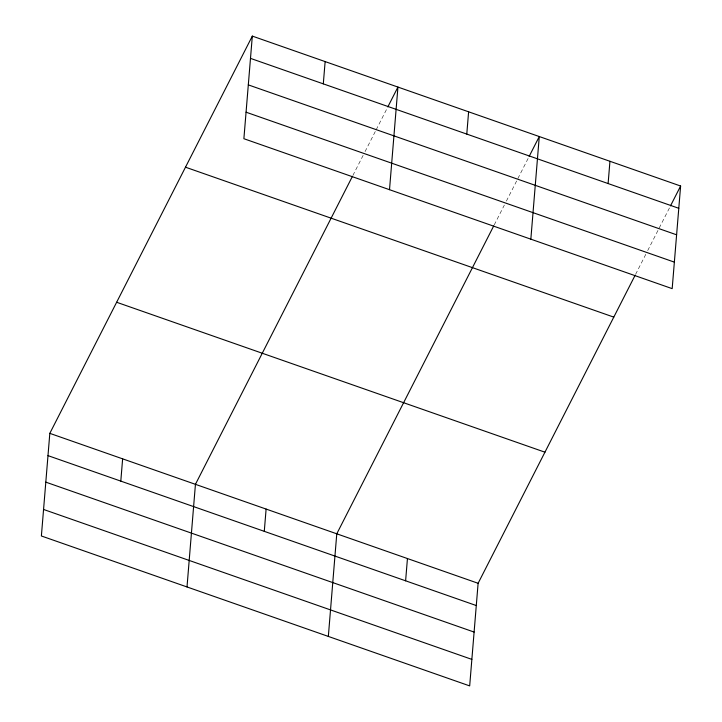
<?xml version="1.0" encoding="UTF-8"?>
<svg xmlns="http://www.w3.org/2000/svg" width="722" height="722" viewBox="0 0 722 722"><rect width="100%" height="100%" fill="white"/><g stroke="black" fill="none" stroke-linecap="round" stroke-linejoin="round"><path stroke-width="0.54" stroke-dasharray="3.61 2.71" d="M352.887 175.464L363.518 154.607M365.034 151.629L375.666 130.772M376.171 129.78L387.308 107.93M494.227 224.939L504.344 205.075M506.375 201.104L528.648 157.405M635.559 274.414L646.19 253.557M647.706 250.579L669.989 206.88"/><path stroke-width="1.08" d="M252.321 36.1L243.883 138.714L672.182 288.647L680.62 186.023L252.321 36.1L49.818 433.353L41.38 535.977L469.679 685.9L478.117 583.286L635.053 275.407M120.8 481.114L122.632 458.849M187.007 586.95L195.436 484.336L352.381 176.457M264.279 531.338L266.111 509.073M323.303 83.86L325.135 61.587M328.339 636.425L336.777 533.811L493.713 225.932M389.51 189.687L397.939 87.073L387.822 106.937M405.611 580.813L407.443 558.548M466.782 134.084L468.614 111.811M530.841 239.162L539.28 136.548L529.154 156.412M608.114 183.559L609.946 161.286M670.494 205.887L680.62 186.023M250.489 58.374L678.788 208.297M248.314 84.88L676.604 234.812M246.067 112.199L674.357 262.131M185.5 167.197L613.79 317.12M116.648 302.265L544.939 452.189M49.818 433.353L478.117 583.286M47.986 455.627L476.285 605.55M45.811 482.143L474.101 632.066M43.564 509.461L471.854 659.385"/></g></svg>
